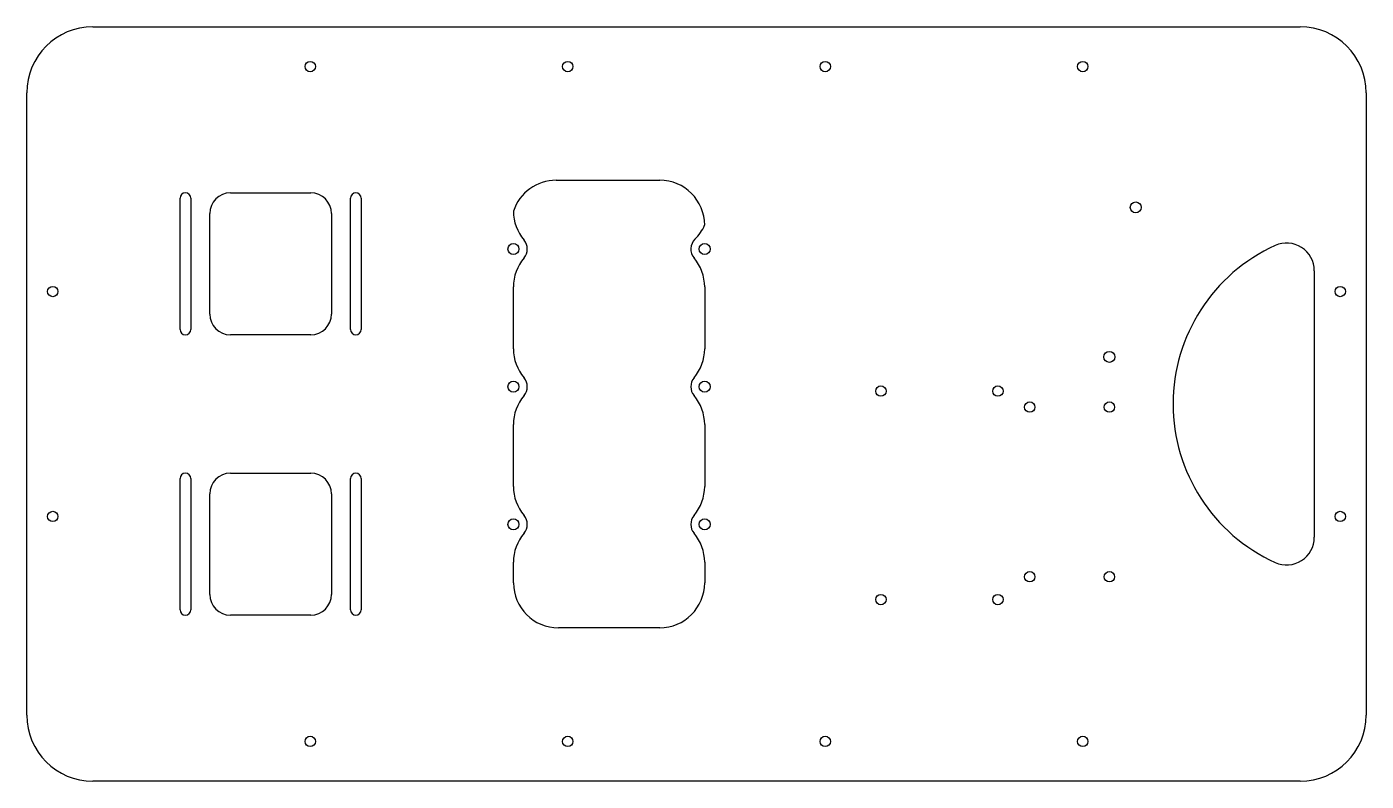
# Model space of a CAD drawing. Header units: millimetres. Extents: x 0 to 387, y -199 to 19.
import ezdxf

# ---------------------------------------------------------------- set-up
doc = ezdxf.new("R2010")
doc.units = ezdxf.units.MM
doc.linetypes.add('K5LT_BASIC', pattern=[0])

msp = doc.modelspace()

# ---------------------------------------------------------------- linework, layer by layer
at = {"linetype": 'K5LT_BASIC'}
for p, q in [((19.1, 19.1), (367.9, 19.1)), ((0, -179.8), (0, 0)), ((387, 0), (387, -179.8)), ((152.96, -25.24), (182.86, -25.24)), ((44.28, -68.35), (44.28, -30.45)), ((47.38, -30.45), (47.38, -68.35)), ((58.85, -28.9), (82.05, -28.9)), ((93.52, -68.35), (93.52, -30.45)), ((96.62, -30.45), (96.62, -68.35)), ((52.85, -63.9), (52.85, -34.9)), ((88.05, -34.9), (88.05, -63.9)), ((372, -51.4), (372, -128.4)), ((140.61, -73.95), (140.61, -56.08)), ((195.86, -56.08), (195.86, -73.95)), ((82.05, -69.9), (58.85, -69.9)), ((140.61, -113.72), (140.61, -95.85)), ((195.86, -95.85), (195.86, -113.72)), ((44.28, -149.35), (44.28, -111.45)), ((47.38, -111.45), (47.38, -149.35)), ((58.85, -109.9), (82.05, -109.9)), ((93.52, -149.35), (93.52, -111.45)), ((96.62, -111.45), (96.62, -149.35)), ((52.85, -144.9), (52.85, -115.9)), ((88.05, -115.9), (88.05, -144.9)), ((140.61, -141.56), (140.61, -135.63)), ((195.86, -135.63), (195.86, -141.56)), ((82.05, -150.9), (58.85, -150.9)), ((182.86, -154.56), (153.61, -154.56)), ((367.9, -198.9), (19.1, -198.9))]:
    msp.add_line(p, q, dxfattribs=at)
for centre, radius in [((81.9, 7.6), 1.5), ((156.3, 7.6), 1.5), ((230.7, 7.6), 1.5), ((305.1, 7.6), 1.5), ((320.41, -33.1), 1.59), ((140.61, -45.12), 1.59), ((195.86, -45.12), 1.59), ((7.5, -57.4), 1.5), ((379.5, -57.4), 1.5), ((312.79, -76.28), 1.59), ((140.61, -84.9), 1.59), ((195.86, -84.9), 1.59), ((246.79, -86.17), 1.5), ((280.59, -86.17), 1.5), ((289.79, -90.8), 1.5), ((312.79, -90.8), 1.5), ((7.5, -122.4), 1.5), ((140.61, -124.68), 1.59), ((195.86, -124.68), 1.59), ((379.5, -122.4), 1.5), ((289.79, -139.8), 1.5), ((312.79, -139.8), 1.5), ((246.79, -146.42), 1.5), ((280.59, -146.42), 1.5), ((81.9, -187.4), 1.5), ((156.3, -187.4), 1.5), ((230.7, -187.4), 1.5), ((305.1, -187.4), 1.5)]:
    msp.add_circle(centre, radius, dxfattribs=at)
for centre, radius, start, end in [((19.1, 0), 19.1, 90, 180), ((367.9, 0), 19.1, 0, 90), ((152.96, -38.24), 13, 90, 161.7513), ((182.86, -38.24), 13, 0, 90), ((45.83, -30.45), 1.55, 0, 180), ((58.85, -34.9), 6, 90, 180), ((82.05, -34.9), 6, 0, 90), ((95.07, -30.45), 1.55, 0, 180), ((153.61, -34.17), 13, 180, 220.1192), ((183.97, -32.97), 13, 314.3415, 336.0627), ((140.61, -45.12), 4, 319.8808, 40.1192), ((195.86, -45.12), 4, 134.3415, 220.1192), ((381.51, -89.9), 50.3, 114.4599, 245.5401), ((364, -51.4), 8, 0, 114.4599), ((153.61, -56.08), 13, 139.8808, 180), ((182.86, -56.08), 13, 0, 40.1192), ((58.85, -63.9), 6, 180, 270), ((82.05, -63.9), 6, 270, 0), ((45.83, -68.35), 1.55, 180, 0), ((95.07, -68.35), 1.55, 180, 0), ((153.61, -73.95), 13, 180, 220.1192), ((182.86, -73.95), 13, 319.8808, 0), ((140.61, -84.9), 4, 319.8808, 40.1192), ((195.86, -84.9), 4, 139.8808, 220.1192), ((153.61, -95.85), 13, 139.8808, 180), ((182.86, -95.85), 13, 0, 40.1192), ((45.83, -111.45), 1.55, 0, 180), ((58.85, -115.9), 6, 90, 180), ((82.05, -115.9), 6, 0, 90), ((95.07, -111.45), 1.55, 0, 180), ((153.61, -113.72), 13, 180, 220.1192), ((182.86, -113.72), 13, 319.8808, 0), ((140.61, -124.68), 4, 319.8808, 40.1192), ((195.86, -124.68), 4, 139.8808, 220.1192), ((153.61, -135.63), 13, 139.8808, 180), ((182.86, -135.63), 13, 0, 40.1192), ((364, -128.4), 8, 245.5401, 0), ((153.61, -141.56), 13, 180, 270), ((182.86, -141.56), 13, 270, 0), ((58.85, -144.9), 6, 180, 270), ((82.05, -144.9), 6, 270, 0), ((45.83, -149.35), 1.55, 180, 0), ((95.07, -149.35), 1.55, 180, 0), ((19.1, -179.8), 19.1, 180, 270), ((367.9, -179.8), 19.1, 270, 0)]:
    msp.add_arc(centre, radius, start, end, dxfattribs=at)

doc.saveas('drawing.dxf')
